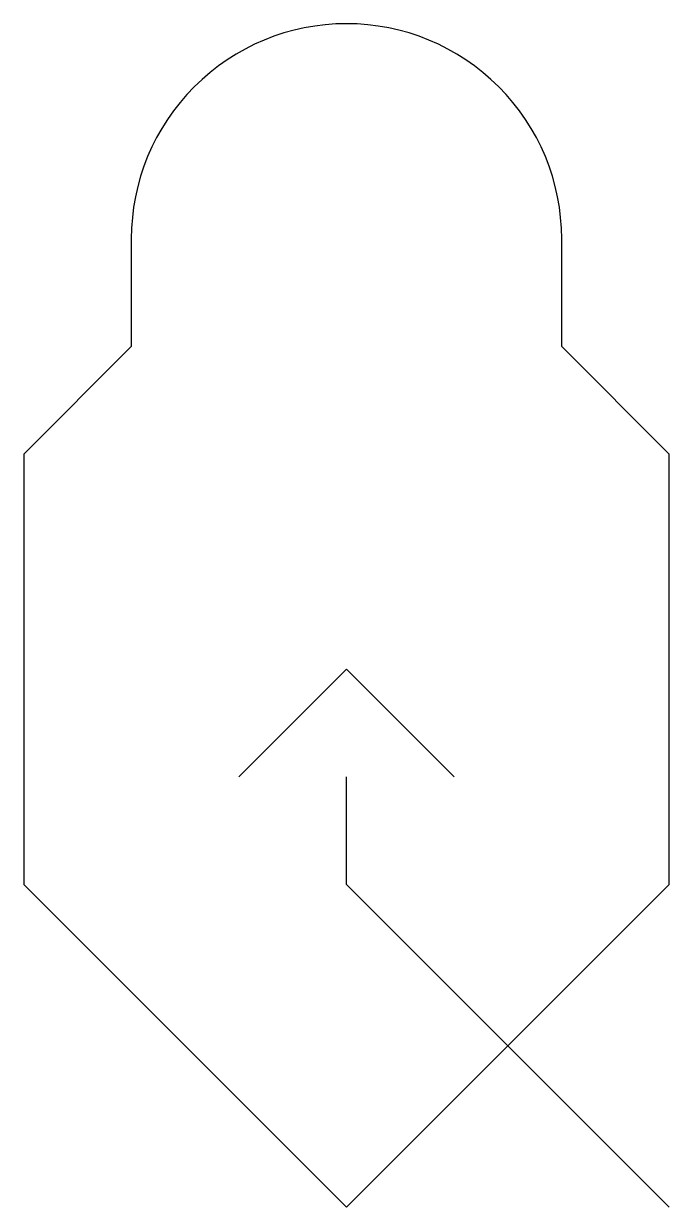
# Model space of a CAD drawing. Extents: x -9 to 9, y -16.5 to 16.5.
import ezdxf

# ---------------------------------------------------------------- set-up
doc = ezdxf.new("R2010")
doc.units = 0
doc.layers.add('SCD_DRAW', color=11, linetype='CONTINUOUS')

msp = doc.modelspace()

# ---------------------------------------------------------------- linework, layer by layer
at = {"layer": 'SCD_DRAW', "color": 7, "linetype": 'CONTINUOUS'}
msp.add_lwpolyline([(-6, 7.5), (-9, 4.5), (-9, -7.5), (0, -16.5), (9, -7.5), (9, 4.5), (6, 7.5), (6, 10.5, 0.414214), (0, 16.5, 0.414214), (-6, 10.5)], format="xyb", close=True, dxfattribs=at)
msp.add_lwpolyline([(3, -4.5), (0, -1.5), (-3, -4.5)], dxfattribs=at)
at = {"layer": 'SCD_DRAW', "color": 7, "linetype": 'CONTINUOUS', "extrusion": (0, 0, -1)}
msp.add_lwpolyline([(-9, -16.5), (0, -7.5), (0, -4.5)], dxfattribs=at)

doc.saveas('drawing.dxf')
